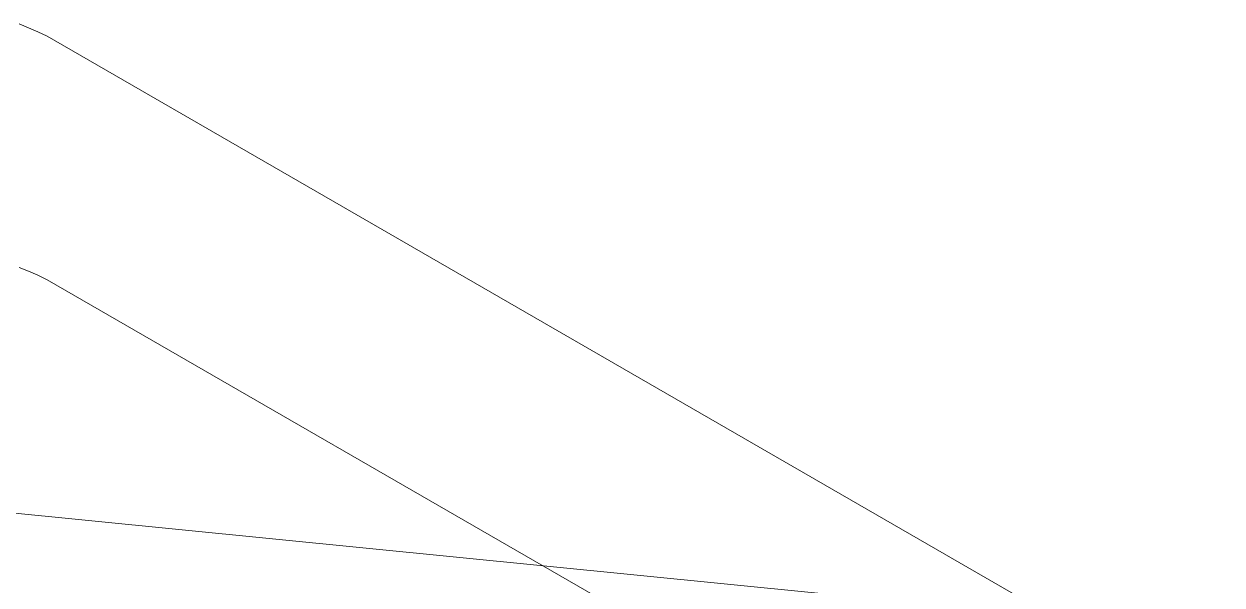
# Model space of a CAD drawing. Header units: inches. Extents: x -4 to 200, y 0 to 129.
# Drawn here: x 165.607 to 166.735, y 94.917 to 95.445 of the extents above; entities that cross this region are included whole.
import ezdxf

# ---------------------------------------------------------------- set-up
doc = ezdxf.new("R2010")
doc.units = ezdxf.units.IN
doc.layers.add('ZANO_R', color=7, linetype='Continuous', lineweight=0)

msp = doc.modelspace()

# ---------------------------------------------------------------- linework, layer by layer
at = {"layer": 'ZANO_R'}
for p, q in [((165.60286, 95.44534), (165.61172, 95.44178)), ((165.61172, 95.44178), (165.62044, 95.43791)), ((165.62044, 95.43791), (165.62903, 95.43374)), ((165.62903, 95.43374), (171.97586, 91.7694)), ((165.60286, 95.21592), (165.61172, 95.21235)), ((165.61172, 95.21235), (165.62044, 95.20849)), ((165.62044, 95.20849), (165.62903, 95.20432)), ((165.62903, 95.20432), (171.97586, 91.53997)), ((168.77037, 94.66828), (164.47199, 95.09673))]:
    msp.add_line(p, q, dxfattribs=at)

doc.saveas('drawing.dxf')
